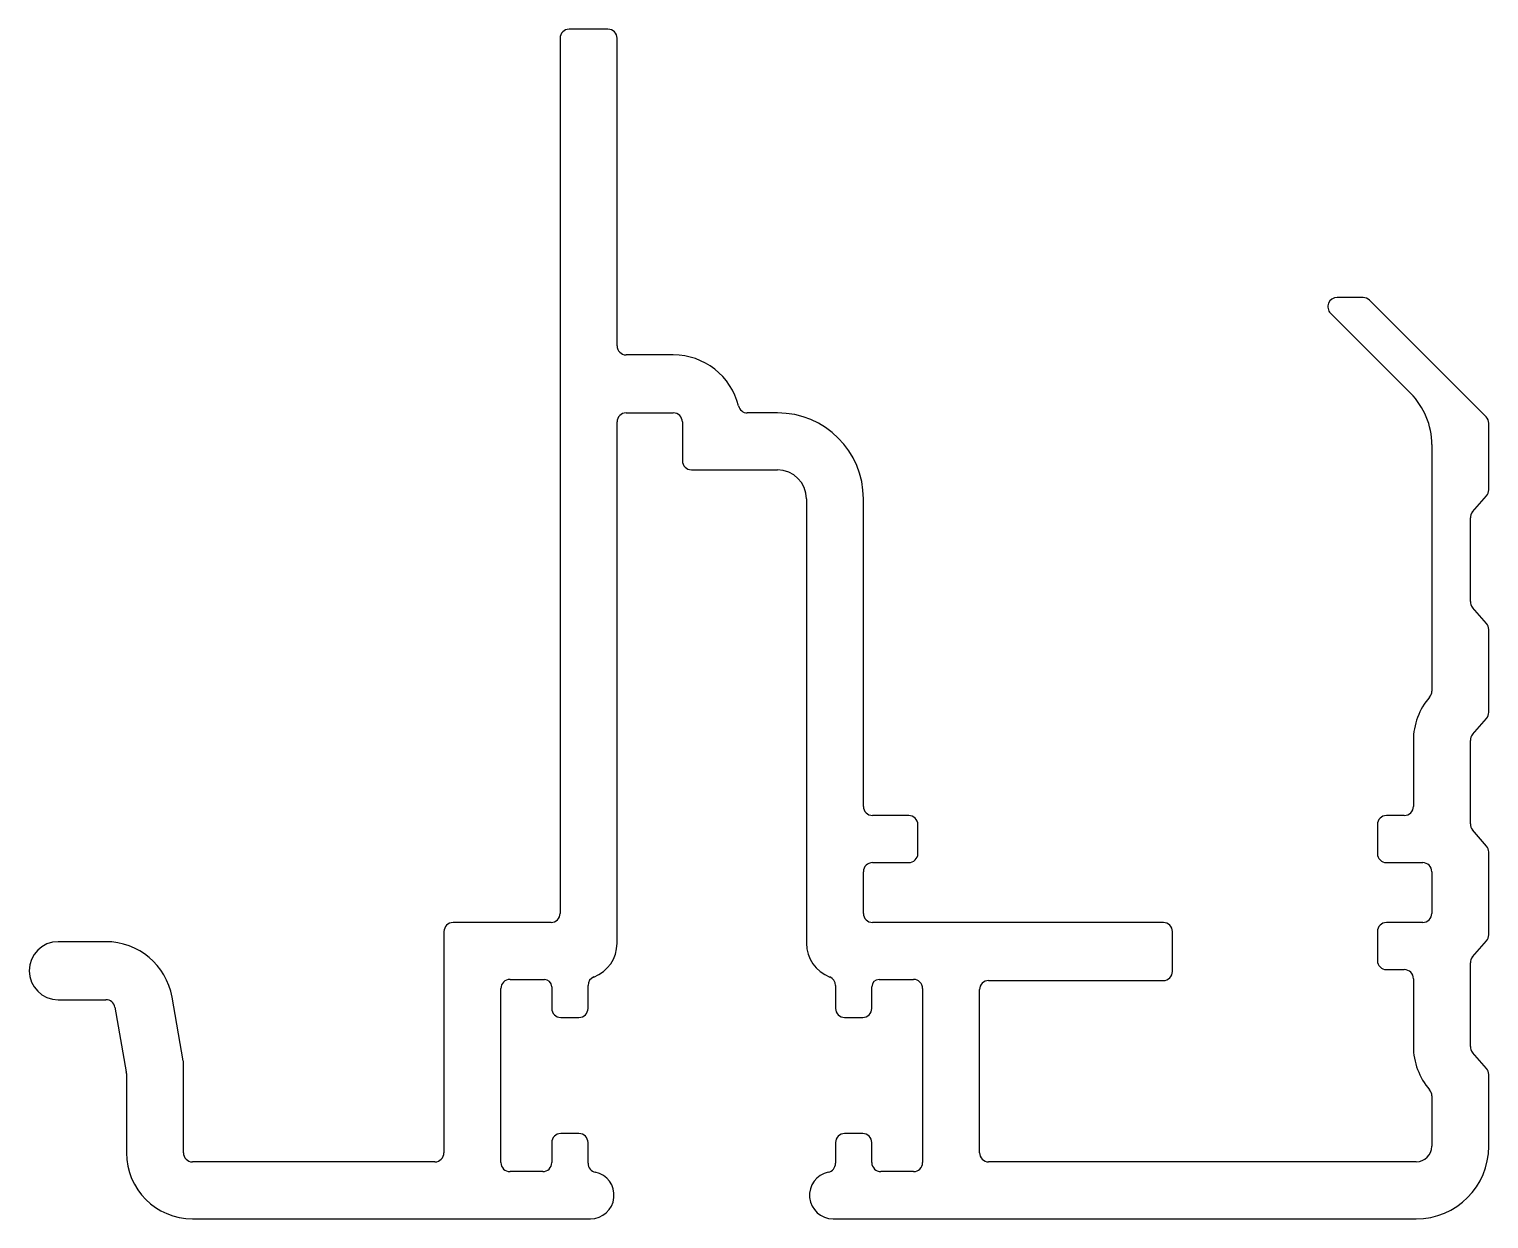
# Model space of a CAD drawing. Header units: inches. Extents: x -19.8 to 20.4, y 0.1 to 32.9.
import ezdxf

# ---------------------------------------------------------------- set-up
doc = ezdxf.new("R2010")
doc.units = ezdxf.units.IN
doc.header["$MEASUREMENT"] = 0
doc.layers.add('CLIP', color=7, linetype='Continuous')

msp = doc.modelspace()

# ---------------------------------------------------------------- linework, layer by layer
at = {"layer": 'CLIP', "color": 7}
for p, q in [((-5.156, 32.634), (-5.156, 13.632)), ((-3.836, 32.884), (-4.906, 32.884)), ((-3.586, 24.154), (-3.586, 32.634)), ((16.975, 25.484), (16.256, 25.484)), ((20.364, 22.2), (17.154, 25.409)), ((16.077, 25.05), (18.283, 22.844)), ((-2.036, 23.904), (-3.336, 23.904)), ((-3.336, 22.304), (-2.036, 22.304)), ((0.834, 22.304), (0.004, 22.304)), ((-3.586, 13.632), (-3.586, 22.054)), ((-1.786, 22.054), (-1.786, 20.984)), ((20.438, 20.183), (20.438, 22.02)), ((18.868, 21.43), (18.868, 14.632)), ((-1.536, 20.734), (0.834, 20.734)), ((1.634, 19.934), (1.634, 7.684)), ((3.204, 11.454), (3.204, 19.934)), ((19.992, 19.573), (20.376, 20.017)), ((19.93, 17.107), (19.93, 19.407)), ((20.377, 16.496), (19.992, 16.941)), ((20.438, 14.048), (20.438, 16.333)), ((19.992, 13.439), (20.376, 13.882)), ((-5.156, 13.632), (-5.156, 8.504)), ((-3.586, 7.684), (-3.586, 13.632)), ((18.36, 13.272), (18.36, 11.454)), ((19.93, 10.972), (19.93, 13.272)), ((4.454, 11.204), (3.454, 11.204)), ((4.704, 10.154), (4.704, 10.954)), ((17.368, 10.954), (17.368, 10.154)), ((18.11, 11.204), (17.618, 11.204)), ((20.377, 10.362), (19.992, 10.806)), ((20.438, 7.912), (20.438, 10.198)), ((3.454, 9.904), (4.454, 9.904)), ((17.618, 9.904), (18.618, 9.904)), ((3.204, 8.504), (3.204, 9.654)), ((18.868, 9.654), (18.868, 8.504)), ((-5.406, 8.254), (-8.106, 8.254)), ((11.471, 8.254), (3.454, 8.254)), ((18.618, 8.254), (17.618, 8.254)), ((-17.672, 7.724), (-18.987, 7.724)), ((-8.356, 8.004), (-8.356, 1.904)), ((11.721, 6.904), (11.721, 8.004)), ((17.368, 8.004), (17.368, 7.204)), ((19.992, 7.304), (20.377, 7.749)), ((17.618, 6.954), (18.11, 6.954)), ((19.93, 4.838), (19.93, 7.138)), ((-6.536, 6.684), (-5.586, 6.684)), ((-5.386, 6.484), (-5.386, 5.884)), ((-4.386, 5.884), (-4.386, 6.518)), ((2.434, 6.518), (2.434, 5.884)), ((3.434, 5.884), (3.434, 6.484)), ((3.634, 6.684), (4.584, 6.684)), ((6.654, 6.654), (11.471, 6.654)), ((18.36, 6.704), (18.36, 4.838)), ((-18.987, 6.124), (-17.672, 6.124)), ((-15.541, 4.443), (-15.85, 6.196)), ((-6.786, 1.634), (-6.786, 6.434)), ((4.834, 6.434), (4.834, 1.634)), ((6.404, 1.904), (6.404, 6.404)), ((-17.426, 5.918), (-17.111, 4.133)), ((-5.136, 5.634), (-4.636, 5.634)), ((2.684, 5.634), (3.184, 5.634)), ((20.376, 4.228), (19.992, 4.672)), ((-17.107, 4.09), (-17.107, 1.904)), ((-15.537, 1.904), (-15.537, 4.4)), ((20.438, 2.084), (20.438, 4.062)), ((18.868, 3.478), (18.868, 2.084)), ((-4.636, 2.434), (-5.136, 2.434)), ((3.184, 2.434), (2.684, 2.434)), ((-5.386, 2.184), (-5.386, 1.634)), ((-4.386, 1.615), (-4.386, 2.184)), ((2.434, 2.184), (2.434, 1.615)), ((3.434, 1.634), (3.434, 2.184)), ((-8.606, 1.654), (-15.287, 1.654)), ((18.438, 1.654), (6.654, 1.654)), ((-5.636, 1.384), (-6.536, 1.384)), ((4.584, 1.384), (3.684, 1.384)), ((-15.287, 0.084), (-4.318, 0.084)), ((2.367, 0.084), (18.438, 0.084))]:
    msp.add_line(p, q, dxfattribs=at)
for centre, radius, start, end in [((-4.906, 32.634), 0.25, 90, 180), ((-3.836, 32.634), 0.25, 0, 90), ((16.256, 25.23), 0.254, 90, 225), ((16.975, 25.23), 0.254, 45, 90), ((-3.336, 24.154), 0.25, 180, 270), ((-2.036, 22.054), 1.85, 13.7741, 90), ((16.868, 21.43), 2, 360, 45), ((-3.336, 22.054), 0.25, 90, 180), ((-2.036, 22.054), 0.25, 360, 90), ((0.004, 22.554), 0.25, 193.7741, 270), ((0.834, 19.934), 2.37, 0, 90), ((20.184, 22.02), 0.254, 360, 45), ((-1.536, 20.984), 0.25, 180, 270), ((0.834, 19.934), 0.8, 360, 90), ((20.184, 20.183), 0.254, 319.1066, 360), ((20.184, 19.407), 0.254, 139.1066, 180), ((20.184, 17.107), 0.254, 180, 220.8934), ((20.188, 16.333), 0.25, 360, 40.8934), ((18.618, 14.632), 0.25, 319.0309, 0), ((20.184, 13.272), 1.824, 139.0309, 180), ((20.184, 14.048), 0.254, 319.1066, 360), ((20.184, 13.272), 0.254, 139.1066, 180), ((3.454, 11.454), 0.25, 180, 270), ((18.11, 11.454), 0.25, 270, 0), ((4.454, 10.954), 0.25, 0, 90), ((17.618, 10.954), 0.25, 90, 180), ((20.184, 10.972), 0.254, 180, 220.8934), ((4.454, 10.154), 0.25, 270, 0), ((17.618, 10.154), 0.25, 180, 270), ((20.188, 10.198), 0.25, 360, 40.8934), ((3.454, 9.654), 0.25, 90, 180), ((18.618, 9.654), 0.25, 0, 90), ((-5.406, 8.504), 0.25, 270, 0), ((3.454, 8.504), 0.25, 180, 270), ((18.618, 8.504), 0.25, 270, 0), ((-8.106, 8.004), 0.25, 90, 180), ((11.471, 8.004), 0.25, 0, 90), ((17.618, 8.004), 0.25, 90, 180), ((-18.987, 6.924), 0.8, 90, 270), ((-17.672, 5.874), 1.85, 10, 90), ((-4.586, 7.684), 1, 291.1003, 0), ((2.634, 7.684), 1, 180, 248.8997), ((20.188, 7.912), 0.25, 319.1066, 0), ((20.184, 7.138), 0.254, 139.1066, 180), ((11.471, 6.904), 0.25, 270, 0), ((17.618, 7.204), 0.25, 180, 270), ((18.11, 6.704), 0.25, 0, 90), ((-6.536, 6.434), 0.25, 90, 180), ((-5.586, 6.484), 0.2, 360, 90), ((-4.136, 6.518), 0.25, 111.1003, 180), ((2.184, 6.518), 0.25, 0, 68.8997), ((3.634, 6.484), 0.2, 90, 180), ((4.584, 6.434), 0.25, 360, 90), ((6.654, 6.404), 0.25, 90, 180), ((-17.672, 5.874), 0.25, 10, 90), ((-5.136, 5.884), 0.25, 180, 270), ((-4.636, 5.884), 0.25, 270, 0), ((2.684, 5.884), 0.25, 180, 270), ((3.184, 5.884), 0.25, 270, 0), ((20.184, 4.838), 1.824, 180, 220.9691), ((20.184, 4.838), 0.254, 180, 220.8934), ((-15.787, 4.4), 0.25, 0, 10), ((-17.357, 4.09), 0.25, 0, 10), ((20.184, 4.062), 0.254, 0, 40.8934), ((18.618, 3.478), 0.25, 0, 40.9691), ((-5.136, 2.184), 0.25, 90, 180), ((-4.636, 2.184), 0.25, 360, 90), ((2.684, 2.184), 0.25, 90, 180), ((3.184, 2.184), 0.25, 360, 90), ((18.438, 2.084), 2, 270, 0), ((18.438, 2.084), 0.43, 270, 360), ((-15.287, 1.904), 1.82, 180, 270), ((-15.287, 1.904), 0.25, 180, 270), ((-8.606, 1.904), 0.25, 270, 360), ((-6.536, 1.634), 0.25, 180, 270), ((-5.636, 1.634), 0.25, 270, 0), ((-4.136, 1.615), 0.25, 180, 258.2878), ((2.184, 1.615), 0.25, 281.7122, 0), ((3.684, 1.634), 0.25, 180, 270), ((4.584, 1.634), 0.25, 270, 0), ((6.654, 1.904), 0.25, 180, 270), ((-4.318, 0.734), 0.65, 270, 78.2878), ((2.367, 0.734), 0.65, 101.7122, 270)]:
    msp.add_arc(centre, radius, start, end, dxfattribs=at)

doc.saveas('drawing.dxf')
